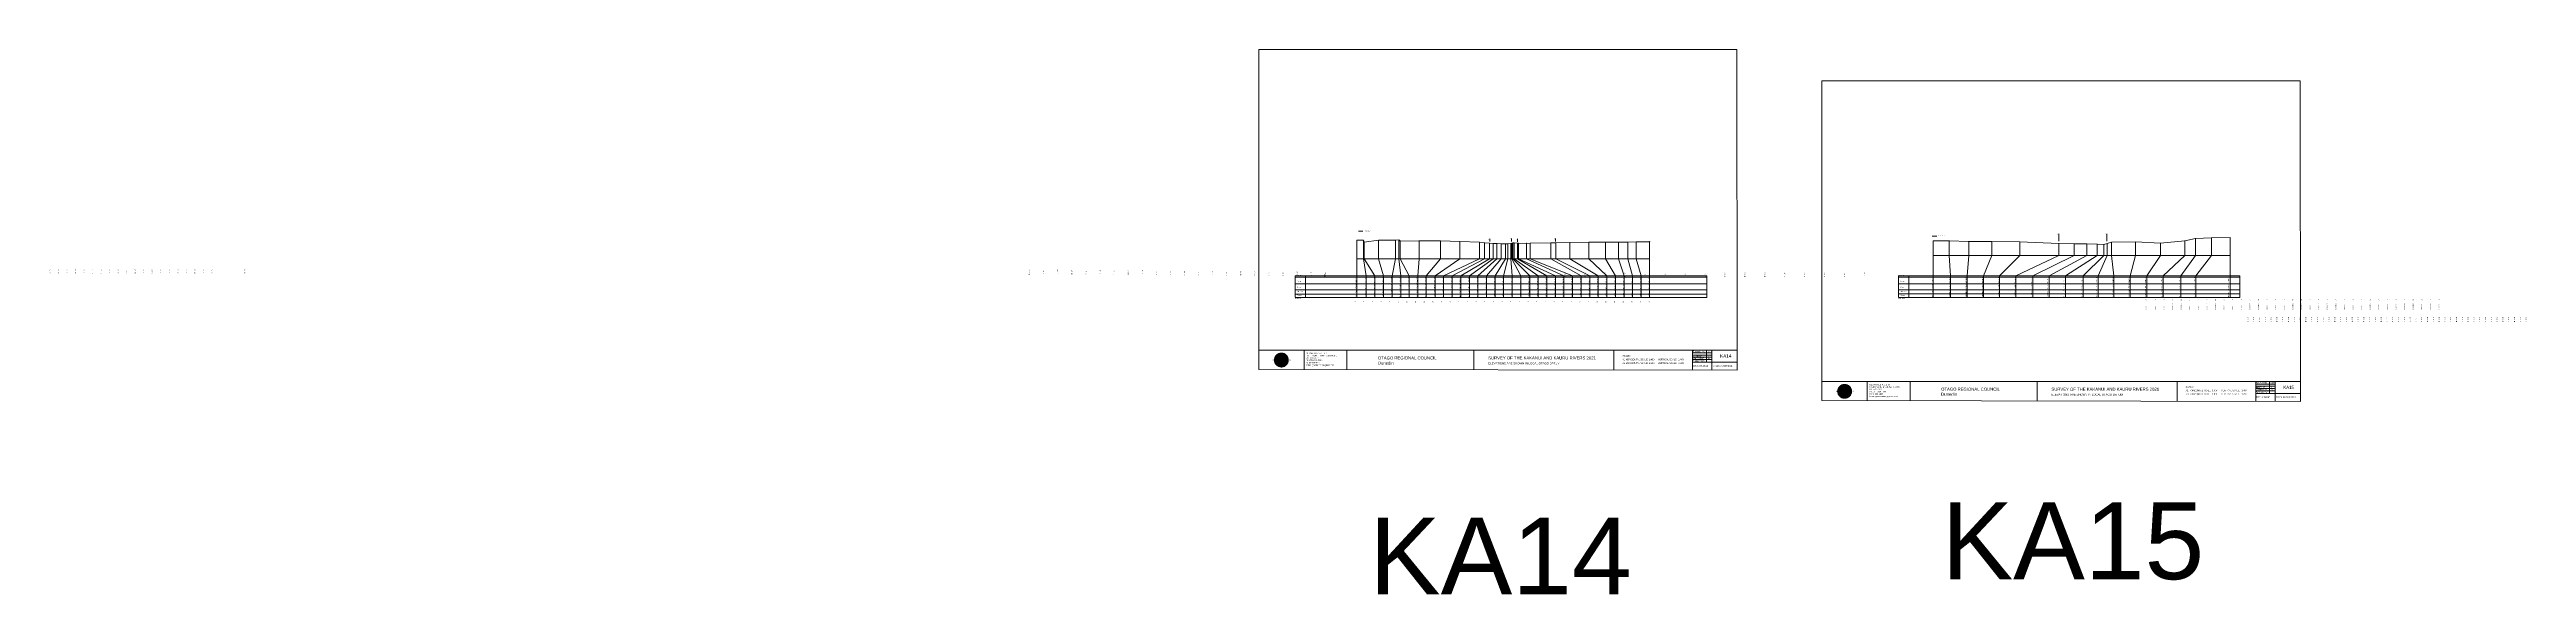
# Model space of a CAD drawing. Header units: millimetres. Extents: x -9371299 to 1075569, y -13754315 to 1425285150.
# Drawn here: x -2991665 to -1400188, y -74504 to 275345 of the extents above; entities that cross this region are included whole.
import ezdxf

# ---------------------------------------------------------------- set-up
doc = ezdxf.new("R2010")
doc.units = ezdxf.units.MM
doc.header["$PDMODE"] = 35
doc.header["$PDSIZE"] = 20
doc.layers.get('0').update_dxf_attribs({"lineweight": 0})
doc.layers.add('CODE', color=7, linetype='Continuous', lineweight=0)
doc.layers.add('geo', color=7, linetype='Continuous', lineweight=0)
doc.styles.get("Standard").update_dxf_attribs({"font": 'arial.ttf'})

# ---------------------------------------------------------------- blocks, each defined once
blk = doc.blocks.new('Geomatics_Circle_SPT')
at = {"layer": 'geo', "color": 2, "linetype": 'Continuous', "lineweight": 0}
for p, q in [((0, 25.2), (-25.2, 0)), ((-24.7, 4.9), (-4.9, 24.7)), ((-24.7, -4.9), (4.9, 24.7)), ((4.9, -24.7), (-24.7, 4.9)), ((-24.7, 0), (0, -24.7)), ((-9.7, 23.3), (-23.3, 9.6)), ((9.7, 23.3), (-23.3, -9.7)), ((-23.3, 9.7), (9.7, -23.3)), ((-21, 14), (-14, 21)), ((-21, -14), (14, 21)), ((14, -21), (-21, 14)), ((0, 0), (-17.8, 17.8)), ((0, 0), (-17.8, -17.8)), ((-14, 21), (21, -14)), ((21, 14), (-14, -21)), ((23.3, -9.7), (-9.7, 23.3)), ((-9.7, -23.3), (23.3, 9.7)), ((-4.9, 24.7), (24.7, -4.9)), ((24.7, 4.9), (-4.9, -24.7)), ((25.2, 0), (0, 25.2)), ((0, 0), (17.8, 17.8)), ((0, 0), (17.8, -17.8)), ((0, -24.8), (25.2, 0)), ((4.9, 24.7), (24.7, 4.9)), ((23.3, 9.7), (9.7, 23.3)), ((14, 21), (21, 14)), ((17.8, 18.1), (17.8, 18.1)), ((-4.9, -24.7), (-24.7, -4.9)), ((-23.3, -9.7), (-9.7, -23.3)), ((-14, -21), (-21, -14)), ((-17.8, -17.8), (-17.8, -17.8)), ((24.7, -4.9), (4.9, -24.7)), ((4.9, -24.7), (4.9, -24.7)), ((9.7, -23.3), (23.3, -9.7)), ((21, -14), (14, -21)), ((18.1, -17.8), (18.1, -17.8))]:
    blk.add_line(p, q, dxfattribs=at)
at = {"layer": 'geo', "color": 1, "linetype": 'Continuous', "lineweight": 0}
for p, q in [((-25.2, 0), (9.7, 23.3)), ((-25.2, 0), (-9.6, 23.3)), ((-25.2, 0), (23.3, 9.7)), ((-25.2, 0), (-23.3, 9.7)), ((-23.3, -9.7), (-25.2, 0)), ((-9.6, -23.3), (-25.2, 0)), ((9.7, -23.3), (-25.2, 0)), ((-4.9, 24.8), (-24.7, -4.9)), ((4.9, 24.7), (-24.7, 4.9)), ((14, 21), (-24.7, -4.9)), ((-14, 21), (-24.7, 4.9)), ((21, 14), (-24.7, 4.9)), ((-21, 14), (-24.7, -4.9)), ((0, 0), (-24.7, 4.9)), ((-24.7, 4.9), (-21, -14)), ((-24.7, 4.9), (-4.9, -24.7)), ((-24.7, 4.9), (14, -21)), ((-24.7, 4.9), (-24.7, 4.9)), ((0, 0), (-24.7, -4.9)), ((-23.3, 9.7), (0, 25.2)), ((-23.3, -9.6), (0, 25.2)), ((-23.3, -9.6), (17.8, 17.8)), ((-23.3, 9.7), (-17.8, 17.9)), ((-23.3, -9.6), (-17.8, 17.9)), ((-23.3, 9.7), (17.8, 17.8)), ((-17.8, -17.8), (-23.3, 9.7)), ((0, -25.2), (-23.3, 9.7)), ((-23.3, 9.7), (17.8, -17.8)), ((-23.3, 9.7), (25.2, 0)), ((-23.3, 9.4), (-23.3, 9.4)), ((-23.3, -9.7), (25.2, 0)), ((4.9, 24.8), (-21, -14)), ((-4.9, 24.7), (-21, 14)), ((14, 21), (-21, 14)), ((-14, 21), (-21, -14)), ((0, 0), (-21, 14)), ((-21, 14), (-14, -21)), ((-21, 14), (4.9, -24.7)), ((-21, 14), (-21, 14)), ((24.7, 4.9), (-21, 14)), ((0, 0), (-21, -14)), ((-17.9, 17.6), (-17.9, 17.6)), ((-17.8, 17.8), (9.7, 23.3)), ((-17.8, 17.8), (-9.6, 23.3)), ((-17.8, -17.8), (9.7, 23.3)), ((-17.8, -17.8), (-9.7, 23.3)), ((-9.7, -23.3), (-17.8, 17.8)), ((-17.8, 17.8), (9.7, -23.3)), ((-17.8, 17.8), (23.3, -9.6)), ((-17.8, 17.8), (23.3, 9.7)), ((-17.8, -17.8), (23.3, 9.7)), ((4.9, 24.7), (-14, 21)), ((-4.9, 24.7), (-14, -20.9)), ((0, 0), (-14, 21)), ((-14, 21), (-4.9, -24.7)), ((-14, 21), (-14, 21)), ((24.7, -4.9), (-14, 21)), ((21, 14), (-14, 21)), ((-14, -21), (24.7, 4.9)), ((0, 0), (-14, -21)), ((-9.8, 23.1), (-9.8, 23.1)), ((-9.7, 23.3), (0, 25.2)), ((-9.7, 23.3), (0, -25.2)), ((-9.7, -23.3), (0, 25.2)), ((-9.6, 23.3), (17.8, -17.8)), ((-9.6, 23.3), (25.2, 0)), ((-9.6, 23.3), (17.8, 17.8)), ((-9.6, -23.3), (17.8, 17.9)), ((25.2, 0), (-9.6, -23.3)), ((0, 0), (-4.9, 24.7)), ((-4.9, 24.7), (-4.9, 24.7)), ((21, -14), (-4.9, 24.7)), ((24.8, 4.9), (-4.9, 24.7)), ((14, 21), (-4.9, 24.7)), ((-4.9, -24.7), (21, 14)), ((0, 0), (-4.9, -24.7)), ((-0.2, 25.1), (-0.2, 25.1)), ((0, 25.2), (9.7, -23.3)), ((0, 25.2), (23.3, -9.7)), ((0, 25.2), (23.3, 9.7)), ((0, 25.2), (9.7, 23.3)), ((0, 0), (4.9, 24.7)), ((0, -25.2), (9.7, 23.3)), ((0, 0), (14, 21)), ((0, 0), (21, 14)), ((23.3, 9.7), (0, -25.2)), ((0, 0), (24.8, 4.9)), ((0, 0), (4.9, -24.7)), ((0, 0), (14, -21)), ((0, 0), (21, -14)), ((0, 0), (24.8, -4.9)), ((21, 14), (4.9, 24.8)), ((14, -21), (4.9, 24.7)), ((24.7, -4.9), (4.9, 24.7)), ((4.9, 24.7), (4.9, 24.7)), ((4.9, -24.7), (14, 21)), ((4.9, -24.7), (24.7, 4.9)), ((9.4, 23.3), (9.4, 23.3)), ((9.7, 23.3), (17.8, -17.8)), ((9.7, 23.3), (25.2, 0)), ((9.7, 23.3), (17.8, 17.9)), ((17.8, 17.8), (9.7, -23.3)), ((25.2, 0), (9.7, -23.3)), ((21, -14), (14, 21)), ((24.7, 4.9), (14, 21)), ((14, 21), (14, 21)), ((14, -21), (21, 14)), ((17.6, 17.9), (17.6, 17.9)), ((17.8, 17.8), (23.3, -9.7)), ((17.8, 17.8), (23.3, 9.7)), ((23.3, 9.7), (17.8, -17.8)), ((24.7, -4.9), (21, 14)), ((21, 14), (21, 14)), ((21, -14), (24.7, 4.9)), ((23.1, 9.8), (23.1, 9.8)), ((23.3, 9.7), (25.2, 0)), ((25.2, 0), (23.3, -9.6)), ((24.7, 4.9), (24.7, 4.9)), ((25.1, 0.2), (25.1, 0.2)), ((-25.2, 0), (23.3, -9.7)), ((-25.1, -0.2), (-25.1, -0.2)), ((-24.7, -4.9), (-24.7, -4.9)), ((-24.7, -4.9), (-14, -21)), ((-24.7, -4.9), (4.9, -24.7)), ((-24.7, -4.9), (21, -14)), ((-17.8, -17.8), (-23.3, -9.7)), ((0, -25.2), (-23.3, -9.6)), ((17.8, -17.8), (-23.3, -9.6)), ((-23.1, -9.8), (-23.1, -9.8)), ((-21, -14), (24.7, -4.9)), ((-21, -14), (-21, -14)), ((-21, -14), (-4.9, -24.7)), ((-21, -14), (14, -21)), ((23.3, -9.7), (-17.8, -17.8)), ((-9.6, -23.3), (-17.8, -17.8)), ((9.7, -23.3), (-17.8, -17.8)), ((-17.6, -17.9), (-17.6, -17.9)), ((-14, -21), (21, -14)), ((-14, -21), (-14, -21)), ((-14, -21), (4.9, -24.7)), ((17.8, -17.8), (-9.7, -23.3)), ((0, -25.2), (-9.7, -23.3)), ((-9.4, -23.3), (-9.4, -23.3)), ((-4.9, -24.7), (24.7, -4.9)), ((-4.9, -24.7), (14, -21)), ((-4.9, -24.7), (-4.9, -24.7)), ((23.3, -9.6), (0, -25.2)), ((9.7, -23.3), (0, -25.2)), ((0.2, -25.1), (0.2, -25.1)), ((4.9, -24.7), (21, -14)), ((4.9, -24.7), (4.9, -24.7)), ((17.8, -17.8), (9.7, -23.3)), ((9.8, -23.1), (9.8, -23.1)), ((14, -21), (24.7, -4.9)), ((14, -21), (14, -21)), ((23.3, -9.6), (17.8, -17.8)), ((17.9, -17.6), (17.9, -17.6)), ((21, -14), (21, -14)), ((23.3, -9.4), (23.3, -9.4)), ((24.7, -4.9), (24.7, -4.9))]:
    blk.add_line(p, q, dxfattribs=at)
at = {"layer": 'geo', "color": 114, "linetype": 'Continuous', "lineweight": 0}
for p, q in [((17.9, 17.8), (-25.2, 0)), ((-24.7, 4.9), (14, 21)), ((-24.7, -4.9), (21, 14)), ((-14, -21), (-24.7, 4.9)), ((9.7, 23.3), (-23.3, 9.7)), ((0, 0), (-23.3, 9.7)), ((-23.3, 9.7), (-9.7, -23.3)), ((0, 0), (-23.3, -9.7)), ((-4.9, -24.7), (-21, 14)), ((-20.9, 14), (4.9, 24.7)), ((24.8, 4.9), (-20.9, -14)), ((0, 25.2), (-17.8, 17.8)), ((-17.8, 17.8), (0, -25.2)), ((-14, 21), (-4.9, 24.7)), ((4.9, -24.7), (-14, 21)), ((0, 0), (-9.7, 23.3)), ((0, 0), (-9.7, -23.3)), ((-4.9, 24.7), (14, -21)), ((17.8, -17.8), (0, 25.2)), ((0, 0), (9.7, 23.3)), ((0, 0), (23.3, 9.7)), ((0, 0), (9.7, -23.3)), ((0, 0), (23.3, -9.7)), ((4.9, 24.7), (21, -14)), ((23.3, -9.7), (9.7, 23.3)), ((14, 21), (24.7, -4.9)), ((25.2, 0), (17.8, 17.8)), ((21, 14), (24.7, 4.9)), ((-25.2, 0), (-17.8, -17.8)), ((-21, -14), (-24.7, -4.9)), ((-17.8, -17.8), (25.2, 0)), ((24.8, -4.9), (-14, -21)), ((-9.6, -23.3), (23.3, -9.7)), ((21, -14), (-4.9, -24.8)), ((0, -25.2), (17.9, -17.8)), ((14, -21), (4.9, -24.8))]:
    blk.add_line(p, q, dxfattribs=at)
at = {"layer": 'geo', "color": 250, "linetype": 'Continuous', "lineweight": 0}
for p, q in [((0, 0), (-25.2, 0)), ((24.7, 4.9), (-24.7, 4.9)), ((-24.7, 4.9), (-24.7, -4.9)), ((-23.3, 9.7), (23.3, 9.7)), ((-23.3, 9.7), (-23.3, 9.7)), ((-23.3, -9.7), (-23.3, 9.7)), ((21, 14), (-21, 14)), ((-21, 14), (-21, -14)), ((-17.8, 17.8), (17.8, 17.8)), ((-17.8, -17.8), (-17.8, 17.8)), ((-14, 21), (-14, 21)), ((14, 21), (-14, 21)), ((-14, 20.9), (-14, -21)), ((-9.7, 23.3), (9.7, 23.3)), ((-9.7, -23.3), (-9.7, 23.3)), ((-4.9, 24.7), (4.9, 24.7)), ((-4.9, 24.7), (-4.9, -24.7)), ((0, 0), (0, 25.2)), ((0, 0), (0, -25.2)), ((0, 0), (25.2, 0)), ((4.9, 24.7), (4.9, -24.7)), ((9.7, -23.3), (9.7, 23.3)), ((14, 21), (14, -21)), ((17.8, -17.8), (17.8, 17.8)), ((21, 14), (21, 14)), ((21, -14), (21, 14)), ((23.3, 9.7), (23.3, -9.7)), ((24.7, 4.9), (24.7, 4.9)), ((24.7, -4.9), (24.7, 4.9)), ((-24.7, -4.9), (24.7, -4.9)), ((23.3, -9.7), (-23.3, -9.7)), ((-21, -14), (21, -14)), ((17.8, -17.8), (-17.8, -17.8)), ((-14, -21), (14, -21)), ((9.7, -23.3), (-9.7, -23.3)), ((-4.9, -24.7), (4.9, -24.7))]:
    blk.add_line(p, q, dxfattribs=at)
blk = doc.blocks.new('GeomaticsNZ TITLE BLOCK')
at = {"color": 7, "linetype": 'Continuous', "lineweight": 0}
for p, q in [((0, 95), (0, 1579)), ((0, 1579), (2363, 1579)), ((2363, 1579), (2364, 95)), ((2364, 95), (0, 95)), ((0, 95), (0, 0)), ((0, 0), (2364, -4)), ((16, 95), (2364, 95)), ((224, 95), (224, 0)), ((2364, 95), (383, 95)), ((436, 95), (436, -1)), ((1063, 95), (1063, -2)), ((1755, 95), (1755, -3)), ((2144, 95), (2144, -3)), ((2144, 82), (2239, 82)), ((2144, 71), (2239, 71)), ((2144, 60), (2239, 60)), ((2144, 49), (2239, 49)), ((2144, 35), (2364, 35)), ((2212, 95), (2212, 36)), ((2239, 95), (2239, -3)), ((2364, -4), (2364, 95))]:
    blk.add_line(p, q, dxfattribs=at)
at = {"color": 7, "linetype": 'Continuous', "lineweight": 0, "xscale": 1.36, "yscale": 1.36, "zscale": 1.36}
blk.add_blockref('Geomatics_Circle_SPT', (112, 46), dxfattribs=at)
at = {"color": 7, "linetype": 'Continuous', "lineweight": 0}
for s, p in [('PK&RR', (2213, 85)), ('ST', (2220, 64)), ('PK', (2220, 51))]:
    blk.add_text(s, height=5, dxfattribs=at).set_placement(p)
at = {"color": 7, "linetype": 'Continuous', "lineweight": 0, "attachment_point": 1}
for s, width, heights, insert, char_height in [('{\\C256;Geomatics N.Z. LTD                   }', 125.08, [15.8], (69, 50), 7), ('{\\C256;GEOMATICS N.Z. LTD                   \\PTELEPHONE:  M 021 023 6 00 55;\\PPO BOX 2177\\PSOUTH DUNEDIN\\PDUNEDIN 9044\\PEmail: geomaticsnz@gmail.com}', 3535.73, [94.7], (234, 83), 7), ('{\\C256;OTAGO REGIONAL COUNCIL\\PDunedin}', 3535.73, [0], (589, 64), 15), ('{\\C256;SURVEY OF THE KAKANUI AND KAURU RIVERS 2021}', 3535.73, [0], (1134, 64), 15), ('{\\C256;ELEVATIONS ARE SHOWN IN LOCAL OTAGO DATUM}', 3535.73, [0], (1134, 35), 10), ('{\\C256;Surveyed by:}', 3535.73, [0], (2145, 92), 7), ('{\\C256;Checked by:}', 3535.73, [0], (2145, 59), 7), ('{\\C256;Approved by:}', 3535.73, [0], (2145, 46), 7), ('{\\C256;JOB No 0032021}', 3535.73, [0], (2145, 21), 7), ('{\\C256;Drawn by:}', 3535.73, [0], (2146, 70), 7), ('{\\C256;Drawn:16-JUNE-2021}', 3535.73, [0], (2245, 21), 7)]:
    blk.add_mtext_dynamic_manual_height_columns(s, width=width, gutter_width=159, heights=heights, dxfattribs=dict(at, insert=insert, char_height=char_height))

msp = doc.modelspace()

# ---------------------------------------------------------------- linework, layer by layer
at = {"color": 7, "lineweight": 0}
for p, q in [((-2151773, 152895), (-2151773, 140926)), ((-2147396, 152925), (-2147396, 140926)), ((-2146976, 151705), (-2146976, 140926)), ((-2137789, 153015), (-2137789, 140926)), ((-2126894, 153034), (-2126894, 140926)), ((-2124692, 153074), (-2124692, 140926)), ((-2123758, 152414), (-2123758, 140926)), ((-2111752, 152544), (-2111752, 140926)), ((-2097967, 152444), (-2097967, 140926)), ((-2085593, 152054), (-2085593, 140926)), ((-2072880, 151584), (-2072880, 140926)), ((-2069723, 151344), (-2069723, 140926)), ((-2066409, 150974), (-2066409, 140926)), ((-2066322, 152013), (-2066322, 153861)), ((-2064076, 150874), (-2064076, 140926)), ((-2061647, 150783), (-2061647, 140926)), ((-2058879, 150713), (-2058879, 140926)), ((-2056131, 150653), (-2056131, 140926)), ((-2054757, 150543), (-2054757, 140926)), ((-2052786, 150783), (-2052786, 140926)), ((-2052303, 152128), (-2052303, 153976)), ((-2052116, 150963), (-2052116, 140926)), ((-2051533, 151173), (-2051533, 140926)), ((-2050560, 151253), (-2050560, 140926)), ((-2048498, 151899), (-2048498, 153747)), ((-2048426, 151023), (-2048426, 140926)), ((-2047844, 150943), (-2047844, 140926)), ((-2042782, 150923), (-2042782, 140926)), ((-2040381, 151033), (-2040381, 140926)), ((-2027124, 151223), (-2027124, 140926)), ((-2024076, 152153), (-2024076, 154000)), ((-2023918, 151313), (-2023918, 140926)), ((-2014822, 151503), (-2014822, 140926)), ((-2002596, 151623), (-2002596, 140926)), ((-1991968, 151622), (-1991968, 140926)), ((-1983636, 151692), (-1983636, 140926)), ((-1977614, 151722), (-1977614, 140926)), ((-1972128, 151822), (-1972128, 140926)), ((-1963564, 151982), (-1963564, 116176)), ((-1700646, 152326), (-1700646, 157058)), ((-1669850, 152273), (-1669850, 157005)), ((-2191376, 130000), (-2191376, 129453)), ((-1963564, 140926), (-2151773, 140926)), ((-2151773, 140926), (-2151773, 130000)), ((-2151773, 130000), (-2151773, 116176)), ((-2147396, 140926), (-2145623, 130000)), ((-2146976, 140926), (-2140130, 130000)), ((-2145623, 130000), (-2145623, 116176)), ((-2140130, 130000), (-2140130, 116176)), ((-2137789, 140926), (-2134537, 130000)), ((-2134537, 130000), (-2134537, 116176)), ((-2126894, 140926), (-2129010, 130000)), ((-2129010, 130000), (-2129010, 116176)), ((-2124692, 140926), (-2123475, 130000)), ((-2123758, 140926), (-2118064, 130000)), ((-2123475, 130000), (-2123475, 116176)), ((-2118064, 130000), (-2118064, 116176)), ((-2111752, 140926), (-2112596, 130000)), ((-2112596, 130000), (-2112596, 116176)), ((-2097967, 140926), (-2107067, 130000)), ((-2107067, 130000), (-2107067, 116176)), ((-2085593, 140926), (-2101466, 130000)), ((-2101466, 130000), (-2101466, 116176)), ((-2072880, 140926), (-2095963, 130000)), ((-2095963, 130000), (-2095963, 116176)), ((-2069723, 140926), (-2090398, 130000)), ((-2090398, 130000), (-2090398, 116176)), ((-2066409, 140926), (-2084934, 130000)), ((-2084934, 130000), (-2084934, 116176)), ((-2064076, 140926), (-2079353, 130000)), ((-2079353, 130000), (-2079353, 116176)), ((-2061647, 140926), (-2073848, 130000)), ((-2073848, 130000), (-2073848, 116176)), ((-2058879, 140926), (-2068280, 130000)), ((-2068280, 130000), (-2068280, 116176)), ((-2056131, 140926), (-2062802, 130000)), ((-2062802, 130000), (-2062802, 116176)), ((-2054757, 140926), (-2057377, 130000)), ((-2057377, 130000), (-2057377, 116176)), ((-2052786, 140926), (-2051860, 130000)), ((-2052116, 140926), (-2046249, 130000)), ((-2051860, 130000), (-2051860, 116176)), ((-2051533, 140926), (-2040622, 130000)), ((-2050560, 140926), (-2035288, 130000)), ((-2048426, 140926), (-2029592, 130000)), ((-2047844, 140926), (-2024077, 130000)), ((-2046249, 130000), (-2046249, 116176)), ((-2042782, 140926), (-2018612, 130000)), ((-2040622, 130000), (-2040622, 116176)), ((-2040381, 140926), (-2013064, 130000)), ((-2035288, 130000), (-2035288, 116176)), ((-2029592, 130000), (-2029592, 116176)), ((-2027124, 140926), (-2007538, 130000)), ((-2024077, 130000), (-2024077, 116176)), ((-2023918, 140926), (-2001911, 130000)), ((-2018612, 130000), (-2018612, 116176)), ((-2014822, 140926), (-1996592, 130000)), ((-2013064, 130000), (-2013064, 116176)), ((-2007538, 130000), (-2007538, 116176)), ((-2002596, 140926), (-1991078, 130000)), ((-2001911, 130000), (-2001911, 116176)), ((-1996592, 130000), (-1996592, 116176)), ((-1991968, 140926), (-1985435, 130000)), ((-1991078, 130000), (-1991078, 116176)), ((-1985435, 130000), (-1985435, 116176)), ((-1983636, 140926), (-1979943, 130000)), ((-1979943, 130000), (-1979943, 116176)), ((-1977614, 140926), (-1974516, 130000)), ((-1974516, 130000), (-1974516, 116176)), ((-1972128, 140926), (-1969090, 130000)), ((-1969090, 130000), (-1969090, 116176))]:
    msp.add_line(p, q, dxfattribs=at)
at = {"color": 1, "lineweight": 0}
for p, q in [((-2150667, 158730), (-2147760, 158730)), ((-1782048, 155592), (-1779141, 155592))]:
    msp.add_line(p, q, dxfattribs=at)
at = {"lineweight": 0}
for p, q in [((-1781400, 152467), (-1781400, 116176)), ((-1771019, 152457), (-1771019, 143160)), ((-1758564, 152007), (-1758564, 143160)), ((-1743655, 152078), (-1743655, 143160)), ((-1725626, 151958), (-1725626, 143160)), ((-1700543, 150808), (-1700543, 143160)), ((-1690691, 150538), (-1690691, 143160)), ((-1682707, 150548), (-1682707, 143160)), ((-1675984, 150488), (-1675984, 143160)), ((-1671790, 150228), (-1671790, 143160)), ((-1669681, 150758), (-1669681, 143160)), ((-1666802, 151618), (-1666802, 143160)), ((-1651367, 151878), (-1651367, 143160)), ((-1635298, 151118), (-1635298, 143160)), ((-1619719, 152639), (-1619719, 143160)), ((-1612918, 154139), (-1612918, 143160)), ((-1602564, 154569), (-1602564, 143160)), ((-1590628, 154579), (-1590628, 116176)), ((-1781400, 143160), (-1590628, 143160)), ((-1771019, 143160), (-1770157, 130000)), ((-1770157, 116176), (-1770157, 130000)), ((-1758564, 143160), (-1759509, 130000)), ((-1759509, 116176), (-1759509, 130000)), ((-1743655, 143160), (-1749118, 130000)), ((-1749118, 116176), (-1749118, 130000)), ((-1725626, 143160), (-1738761, 130000)), ((-1738761, 116176), (-1738761, 130000)), ((-1700543, 143160), (-1728277, 130000)), ((-1728277, 116176), (-1728277, 130000)), ((-1690691, 143160), (-1717440, 130000)), ((-1717440, 116176), (-1717440, 130000)), ((-1682707, 143160), (-1706942, 130000)), ((-1706942, 116176), (-1706942, 130000)), ((-1675984, 143160), (-1696318, 130000)), ((-1696318, 116176), (-1696318, 130000)), ((-1671790, 143160), (-1684940, 130000)), ((-1684940, 116176), (-1684940, 130000)), ((-1669681, 143160), (-1675361, 130000)), ((-1675361, 116176), (-1675361, 130000)), ((-1666802, 143160), (-1665383, 130000)), ((-1665383, 116176), (-1665383, 130000)), ((-1651367, 143160), (-1654760, 130000)), ((-1654760, 116176), (-1654760, 130000)), ((-1635298, 143160), (-1644105, 130000)), ((-1644105, 116176), (-1644105, 130000)), ((-1619719, 143160), (-1633646, 130000)), ((-1633646, 116176), (-1633646, 130000)), ((-1612918, 143160), (-1622277, 130000)), ((-1622277, 116176), (-1622277, 130000)), ((-1602564, 143160), (-1612700, 130000)), ((-1612700, 116176), (-1612700, 130000))]:
    msp.add_line(p, q, dxfattribs=at)
at = {"color": 7, "lineweight": 0, "transparency": 33554687}
for p, q in [((-2191376, 130000), (-1926795, 130000)), ((-2191376, 129453), (-2191376, 116303)), ((-2191376, 129154), (-1926795, 129154)), ((-2184740, 130000), (-2184740, 116176)), ((-1926795, 130000), (-1926795, 116176)), ((-1803715, 130000), (-1803715, 116303)), ((-1803715, 130000), (-1584358, 130000)), ((-1803715, 129154), (-1584358, 129154)), ((-1797080, 130000), (-1797080, 116176)), ((-1584358, 130000), (-1584358, 116176)), ((-2191376, 125031), (-1926795, 125031)), ((-2191376, 120970), (-1926795, 120970)), ((-2191376, 118366), (-1926795, 118366)), ((-2191376, 116176), (-1926795, 116176)), ((-1803715, 125031), (-1584358, 125031)), ((-1803715, 120970), (-1584358, 120970)), ((-1803715, 118514), (-1584358, 118514)), ((-1803715, 116176), (-1584358, 116176))]:
    msp.add_line(p, q, dxfattribs=at)
at = {"color": 1, "lineweight": 0}
for points in [[(-2151773, 152895), (-2147396, 152925), (-2146976, 151705), (-2137789, 153015), (-2126894, 153034), (-2124692, 153074), (-2123758, 152414), (-2111752, 152544), (-2097967, 152444), (-2085593, 152054), (-2072880, 151584), (-2069723, 151344), (-2066409, 150974), (-2064076, 150874), (-2061647, 150783), (-2058879, 150713), (-2056131, 150653), (-2054757, 150543), (-2052786, 150783), (-2052116, 150963), (-2051533, 151173), (-2050560, 151253), (-2048426, 151023), (-2047844, 150943), (-2042782, 150923), (-2040381, 151033), (-2027124, 151223), (-2023918, 151313), (-2014822, 151503), (-2002596, 151623), (-1991968, 151622), (-1983636, 151692), (-1977614, 151722), (-1972128, 151822), (-1963564, 151982)], [(-1781400, 152467), (-1771019, 152457), (-1758564, 152007), (-1743655, 152078), (-1725626, 151958), (-1700543, 150808), (-1690691, 150538), (-1682707, 150548), (-1675984, 150488), (-1671790, 150228), (-1669681, 150758), (-1666802, 151618), (-1651367, 151878), (-1635298, 151118), (-1619719, 152639), (-1612918, 154139), (-1602564, 154569), (-1590628, 154579)]]:
    msp.add_lwpolyline(points, dxfattribs=at)
at = {"color": 7, "lineweight": 0}
for p in [(-2151773, 152895), (-2147396, 152925), (-2146976, 151705), (-2137789, 153015), (-2126894, 153034), (-2124692, 153074), (-2123758, 152414), (-2111752, 152544), (-2097967, 152444), (-2085593, 152054), (-2072880, 151584), (-2069723, 151344), (-2066409, 150974), (-2064076, 150874), (-2061647, 150783), (-2058879, 150713), (-2056131, 150653), (-2054757, 150543), (-2052786, 150783), (-2052116, 150963), (-2051533, 151173), (-2050560, 151253), (-2048426, 151023), (-2047844, 150943), (-2042782, 150923), (-2040381, 151033), (-2027124, 151223), (-2023918, 151313), (-2014822, 151503), (-2002596, 151623), (-1991968, 151622), (-1983636, 151692), (-1977614, 151722), (-1972128, 151822), (-1963564, 151982), (-1781400, 152467), (-1771019, 152457), (-1758564, 152007), (-1743655, 152078), (-1725626, 151958), (-1700543, 150808), (-1690691, 150538), (-1682707, 150548), (-1675984, 150488), (-1671790, 150228), (-1669681, 150758), (-1666802, 151618), (-1651367, 151878), (-1635298, 151118), (-1619719, 152639), (-1612918, 154139), (-1602564, 154569), (-1590628, 154579)]:
    msp.add_point(p, dxfattribs=at)
at = {"layer": 'CODE', "lineweight": 0}
for p, q in [((-2362195, 131203), (-2362195, 130838)), ((-2172225, 130838), (-2172225, 129582))]:
    msp.add_line(p, q, dxfattribs=at)

# ---------------------------------------------------------------- block references
at = {"color": 7, "lineweight": 0, "xscale": 130.037656131007, "yscale": 130.037656131007, "zscale": 130.037656131007}
for p in [(-2214744, 69985), (-1852874, 49910)]:
    msp.add_blockref('GeomaticsNZ TITLE BLOCK', p, dxfattribs=at)

# ---------------------------------------------------------------- texts
at = {"color": 7, "lineweight": 0, "transparency": 33554687}
for s, height, p in [('Ground Level', 473.07, (-2146474, 158730)), ('Ground Level', 473.07, (-1777855, 155592)), ('DATUM 130.00', 473.07, (-2191443, 130136)), ('DATUM 130.00', 473.07, (-1803782, 130136)), ('Section KA14', 473.07, (-2191443, 115258)), ('Ground Level', 473.07, (-2189984, 119739)), ('Chainage', 473.1, (-2189981, 117414)), ('Easting', 473.1, (-2190001, 122528)), ('Northing', 473.1, (-2189932, 126387)), ('Section KA15', 473.07, (-1803782, 115258)), ('Ground Level', 473.07, (-1802323, 119739)), ('Chainage', 473.1, (-1802321, 117414)), ('Easting', 473.1, (-1802340, 122528)), ('Northing', 473.1, (-1802271, 126387))]:
    msp.add_text(s, height=height, dxfattribs=at).set_placement(p)
at = {"color": 7, "lineweight": 0}
for s, p in [('    7.81  152.90  1427033.34  5006086.71', (-2151863, 116060)), ('  12.19  152.93  1427030.63  5006083.26', (-2145753, 116017)), ('  12.61  151.71  1427027.89  5006085.23', (-2140236, 116017)), ('  21.80  153.02  1427021.11  5006079.02', (-2134718, 116073)), ('  32.69  153.03  1427013.25  5006071.46', (-2129201, 116064)), ('  34.89  153.07  1427011.89  5006069.68', (-2123683, 116064)), ('  35.83  152.41  1427011.32  5006068.92', (-2118166, 116064)), ('  47.83  152.54  1427002.32  5006060.97', (-2112649, 116085)), ('  61.62  152.44  1426992.09  5006051.73', (-2107131, 116067)), ('  73.99  152.05  1426982.85  5006043.50', (-2101614, 116060)), ('  86.71  151.58  1426973.35  5006035.05', (-2096096, 116065)), ('  89.86  151.34  1426970.93  5006033.02', (-2090579, 116065)), ('  93.18  150.97  1426968.28  5006031.01', (-2085061, 116064)), ('  95.51  150.87  1426966.59  5006029.40', (-2079544, 116064)), ('  97.94  150.78  1426964.87  5006027.68', (-2074026, 116064)), (' 100.71  150.71  1426962.73  5006025.92', (-2068509, 116017)), (' 103.46  150.65  1426960.77  5006023.99', (-2062992, 116017)), (' 104.83  150.54  1426959.84  5006022.97', (-2057474, 116017)), (' 106.80  150.78  1426958.07  5006021.99', (-2051957, 116017)), (' 107.47  150.96  1426957.52  5006021.60', (-2046440, 116017)), (' 108.05  151.17  1426957.23  5006021.05', (-2040922, 116017)), (' 109.03  151.25  1426956.65  5006020.24', (-2035405, 116017)), (' 111.16  151.02  1426955.04  5006018.84', (-2029887, 116017)), (' 111.74  150.94  1426954.87  5006018.16', (-2024370, 116017)), (' 116.80  150.92  1426951.01  5006014.88', (-2018853, 116017)), (' 119.21  151.03  1426948.95  5006013.58', (-2013336, 116017)), (' 132.46  151.22  1426939.17  5006004.63', (-2007818, 116017)), (' 135.67  151.31  1426937.08  5006002.16', (-2002301, 116017)), (' 144.76  151.50  1426930.27  5005996.13', (-1996784, 116017)), (' 156.99  151.62  1426921.02  5005988.13', (-1991266, 116017)), (' 167.62  151.62  1426913.13  5005981.01', (-1985749, 116017)), (' 175.95  151.69  1426906.96  5005975.41', (-1980231, 116017)), (' 181.97  151.72  1426902.26  5005971.63', (-1974714, 116017)), (' 187.46  151.82  1426898.21  5005967.93', (-1969196, 116017)), (' 196.02  151.98  1426892.16  5005961.85', (-1963679, 116017))]:
    msp.add_text(s, height=500, rotation=90, dxfattribs=at).set_placement(p)
at = {"lineweight": 0}
for s, p in [('  96.17  152.47  1427072.42  5006058.75', (-1781635, 116075)), (' 106.55  152.46  1427068.67  5006049.07', (-1770402, 115980)), (' 119.00  152.01  1427062.33  5006038.20', (-1759929, 115980)), (' 133.91  152.08  1427056.64  5006024.42', (-1749455, 115980)), (' 151.94  151.96  1427049.87  5006007.71', (-1738981, 115980)), (' 177.02  150.81  1427040.43  5005984.47', (-1728507, 115980)), (' 186.87  150.54  1427036.27  5005975.53', (-1718033, 115980)), (' 194.86  150.55  1427033.15  5005968.18', (-1707559, 115980)), (' 201.58  150.49  1427030.48  5005962.01', (-1697085, 116092)), (' 205.78  150.23  1427029.03  5005958.07', (-1685452, 116092)), (' 207.88  150.76  1427028.06  5005956.19', (-1676137, 116092)), (' 210.76  151.62  1427026.91  5005953.55', (-1665663, 116092)), (' 226.20  151.88  1427020.69  5005939.42', (-1655189, 116092)), (' 242.27  151.12  1427014.79  5005924.47', (-1644715, 116092)), (' 257.85  152.64  1427008.87  5005910.06', (-1634242, 116092)), (' 264.65  154.14  1427006.09  5005903.85', (-1622940, 116092)), (' 275.00  154.57  1427002.09  5005894.30', (-1613294, 116092)), (' 286.94  154.58  1426997.36  5005883.34', (-1591420, 116133))]:
    msp.add_text(s, height=500, rotation=90, dxfattribs=at).set_placement(p)
at = {"color": 7, "lineweight": 0}
for s, height, p in [('KA14', 2154.7, (-1918312, 77564)), ('A1 HORIZONTAL SCALE  1:400      VERTICAL SCALE   1:400 ', 1005.54, (-1980981, 75842)), ('A3 HORIZONTAL SCALE  1:800      VERTICAL SCALE   1:800', 1005.54, (-1980981, 73518)), ('SCALE :  ', 1005.5, (-1981028, 78166)), ('A1 HORIZONTAL SCALE  1:400      VERTICAL SCALE   1:400 ', 1005.54, (-1619111, 56003)), ('A3 HORIZONTAL SCALE  1:800      VERTICAL SCALE   1:800', 1005.54, (-1619111, 53679)), ('SCALE :  ', 1005.5, (-1619158, 58327)), ('KA15', 2000, (-1556442, 57489)), ('KA15', 49394.5, (-1776019, -64718)), ('KA14', 49394.5, (-2143855, -74504))]:
    msp.add_text(s, height=height, dxfattribs=at).set_placement(p)
at = {"color": 7, "lineweight": 0, "char_height": 500, "attachment_point": 1, "rotation": 90}
for insert in [(-2067109, 153319), (-2053091, 153434), (-2049286, 153205), (-2024864, 153458), (-1701434, 156516), (-1670638, 156463)]:
    msp.add_mtext_dynamic_manual_height_columns('W', width=4277.93, gutter_width=12.5, heights=[0], dxfattribs=dict(at, insert=insert))
at = {"layer": 'CODE', "color": 7, "lineweight": 0}
for s, p in [('SH   KA7', (-2991157, 131518)), ('SH   KA7', (-2985677, 131518)), ('SH   KA7', (-2980197, 131518)), ('SH   KA7', (-2974716, 131518)), ('SH   KA7', (-2969236, 131518)), ('TB   KA7', (-2963764, 131533)), ('BB   KA7', (-2958300, 131498)), ('SH   KA7', (-2952828, 131518)), ('SH   KA7', (-2947348, 131518)), ('W    KA7', (-2941876, 131541)), ('SH   KA7', (-2936404, 131518)), ('SH   KA7', (-2930923, 131518)), ('W    KA7', (-2925451, 131541)), ('SH   KA7', (-2919979, 131518)), ('SH   KA7', (-2914499, 131518)), ('SH   KA7', (-2909018, 131518)), ('SH   KA7', (-2903538, 131518)), ('SH   KA7', (-2898058, 131518)), ('SH   KA7', (-2892577, 131518)), ('SH   KA7', (-2887097, 131518)), ('SH   KA7', (-2865915, 131518)), ('SH   KA9', (-2017625, 129280)), ('SH   KA9', (-2004791, 129280)), ('TB   KA9', (-1991964, 129295)), ('BB   KA9', (-1979136, 129260)), ('SH   KA9', (-1966302, 129280)), ('SH   KA9', (-1953468, 129280)), ('SH   KA9', (-1940634, 129280)), ('SH   KA9', (-1927800, 129280)), ('SH   KA9', (-1914966, 129280)), ('SH   KA9', (-1902132, 129280)), ('SH   KA9', (-1889298, 129280)), ('W    KA9', (-1876471, 129303)), ('SH   KA9', (-1863637, 129280)), ('SH   KA9', (-1850803, 129280)), ('SH   KA9', (-1837969, 129280)), ('TB   KA9', (-1825142, 129295)), (' SH', (-1644523, 114030)), ('KA14  1006', (-1644425, 108585)), ('KA14  1006', (-1638387, 108585)), (' SH', (-1638376, 114030)), ('KA14  1006', (-1632865, 108585)), (' SH', (-1632851, 114030)), ('KA14  1006', (-1627344, 108585)), (' SH', (-1627325, 114030)), ('KA14  1006', (-1621823, 108585)), (' SH', (-1621800, 114030)), ('KA14  1006', (-1616302, 108585)), (' TB', (-1616283, 114045)), ('KA14  1006', (-1610780, 108585)), (' BB', (-1610774, 114010)), ('KA14  1006', (-1605259, 108585)), (' SH', (-1605257, 114030)), ('KA14  1006', (-1599738, 108585)), (' SH', (-1599732, 114030)), ('KA14  1006', (-1594217, 108585)), (' SH', (-1594207, 114030)), ('KA14  1007', (-1588695, 108585)), (' SH', (-1588681, 114030)), ('KA14  9136', (-1583174, 108585)), (' SH', (-1583156, 114030)), ('KA14  9135', (-1577652, 108585)), (' W', (-1577639, 114053)), ('KA14  9134', (-1572131, 108585)), (' SH', (-1572122, 114030)), ('KA14  9133', (-1566609, 108585)), (' SH', (-1566596, 114030)), ('KA14  9132', (-1561088, 108585)), (' SH', (-1561071, 114030)), ('KA14  9131', (-1555566, 108585)), (' SH', (-1555545, 114030)), ('KA14  9130', (-1550044, 108585)), (' SH', (-1550020, 114030)), ('KA14  9129', (-1544523, 108585)), (' SH', (-1544494, 114030)), ('KA14  9128', (-1539002, 108585)), (' W', (-1538978, 114053)), ('KA14  9127', (-1533480, 108585)), (' SH', (-1533461, 114030)), ('KA14  9126', (-1527959, 108585)), (' SH', (-1527935, 114030)), ('KA14  9125', (-1522438, 108585)), (' W', (-1522418, 114053)), ('KA14  9124', (-1516916, 108585)), (' SH', (-1516901, 114030)), ('KA14  9123', (-1511395, 108585)), (' SH', (-1511376, 114030)), ('KA14  9122', (-1505874, 108585)), (' SH', (-1505850, 114030)), ('KA14  9121', (-1500352, 108585)), (' SH', (-1500325, 114030)), ('KA14  9120', (-1494831, 108585)), (' W', (-1494808, 114053)), ('KA14  9119', (-1489310, 108585)), (' SH', (-1489291, 114030)), ('KA14  9118', (-1483789, 108585)), (' SH', (-1483766, 114030)), ('KA14  9117', (-1478267, 108585)), (' SH', (-1478240, 114030)), ('KA14  9116', (-1472746, 108585)), (' SH', (-1472715, 114030)), ('KA14  9115', (-1467225, 108585)), (' SH', (-1467189, 114030)), ('KA14  9114', (-1461703, 108585)), (' SH', (-1461664, 114030)), ('KA14  9113', (-1456182, 108585)), (' SH', (-1456138, 114030)), ('SH   KA10', (-1578920, 100395)), ('SH   KA10', (-1575196, 100395)), ('F    KA10', (-1571479, 100369)), ('SH   KA10', (-1567755, 100395)), ('SH   KA10', (-1564031, 100395)), ('SH   KA10', (-1560307, 100395)), ('SH   KA10', (-1556583, 100395)), ('SH   KA10', (-1552859, 100395)), ('SH   KA10', (-1549135, 100395)), ('SH   KA10', (-1545411, 100395)), ('SH   KA10', (-1541687, 100395)), ('SH   KA10', (-1537963, 100395)), ('SH   KA10', (-1534239, 100395)), ('W    KA10', (-1530522, 100418)), ('SH   KA10', (-1526798, 100395)), ('SH   KA10', (-1523074, 100395)), ('SH   KA10', (-1519350, 100395)), ('SH   KA10', (-1515626, 100395)), ('SH   KA10', (-1511902, 100395)), ('SH   KA10', (-1508178, 100395)), ('SH   KA10', (-1504454, 100395)), ('SH   KA10', (-1500730, 100395)), ('SH   KA10', (-1497006, 100395)), ('SH   KA10', (-1493282, 100395)), ('SH   KA10', (-1485840, 100395)), ('SH   KA10', (-1482116, 100395)), ('SH   KA10', (-1478392, 100395)), ('SH   KA10', (-1474668, 100451)), ('SH   KA10', (-1470944, 100451)), ('SH   KA10', (-1467220, 100395)), ('SH   KA10', (-1463496, 100395)), ('SH   KA10', (-1459772, 100395)), ('SH   KA10', (-1456048, 100395)), ('SH   KA10', (-1452324, 100395)), ('SH   KA10', (-1448600, 100395)), ('SH   KA10', (-1444876, 100395)), ('SH   KA10', (-1441153, 100395)), ('SH   KA10', (-1437429, 100395)), ('SH   KA10', (-1433705, 100395)), ('SH   KA10', (-1429981, 100395)), ('W    KA10', (-1426263, 100418)), ('SH   KA10', (-1422539, 100395)), ('SH   KA10', (-1418815, 100395)), ('SH   KA10', (-1415091, 100395)), ('SH   KA10', (-1411367, 100395)), ('SH   KA10', (-1407643, 100395)), ('SH   KA10', (-1403919, 100395)), ('SH   KA10', (-1400195, 100395))]:
    msp.add_text(s, height=500, rotation=90, dxfattribs=at).set_placement(p)
at = {"layer": 'CODE', "lineweight": 0}
for s, p in [('SH   KA8', (-2361686, 131301)), ('SH   KA8', (-2352639, 131224)), ('SH   KA8', (-2343591, 131147)), ('BB   KA8', (-2334550, 131050)), ('SH   KA8', (-2325502, 130992)), ('SH   KA8', (-2316454, 130915)), ('SH   KA8', (-2307407, 130838)), ('SH   KA8', (-2298359, 130761)), ('SH   KA8', (-2289311, 130684)), ('SH   KA8', (-2280263, 130607)), ('SH   KA8', (-2271216, 130529)), ('W    KA8', (-2262175, 130475)), ('SH   KA8', (-2253127, 130375)), ('SH   KA8', (-2244079, 130298)), ('W    KA8', (-2235038, 130243)), ('TB   KA8', (-2225997, 130158)), ('BB   KA8', (-2216955, 130047)), ('SH   KA8', (-2207908, 129989)), ('SH   KA8', (-2198860, 129912)), ('SH   KA8', (-2189812, 129835)), ('SH   KA8', (-2180765, 129758)), ('SH   KA8', (-2171717, 129680)), ('SH', (-2152657, 112946)), ('SH', (-2147095, 112946)), ('SH', (-2141532, 112946)), ('SH', (-2135970, 112946)), ('SH', (-2130408, 112946)), ('TB', (-2124854, 112961)), ('BB', (-2119309, 112927)), ('SH', (-2113755, 112946)), ('SH', (-2108193, 112946)), ('SH', (-2102631, 112946)), ('SH', (-2097069, 112946)), ('SH', (-2091506, 112946)), ('W', (-2085953, 112969)), ('SH', (-2080399, 112946)), ('SH', (-2074837, 112946)), ('SH', (-2069275, 112946)), ('SH', (-2063712, 112946)), ('SH', (-2058150, 112946)), ('SH', (-2052588, 112946)), ('W', (-2047034, 112969)), ('SH', (-2041481, 112946)), ('SH', (-2035918, 112946)), ('W', (-2030365, 112969)), ('SH', (-2024811, 112946)), ('SH', (-2019249, 112946)), ('SH', (-2013687, 112946)), ('SH', (-2008124, 112946)), ('W', (-2002571, 112969)), ('SH', (-1997017, 112946)), ('SH', (-1991455, 112946)), ('SH', (-1985893, 112946)), ('SH', (-1980330, 112946)), ('SH', (-1974768, 112946)), ('SH', (-1969206, 112946)), ('SH', (-1963644, 112946))]:
    msp.add_text(s, height=500, rotation=90, dxfattribs=at).set_placement(p)
at = {"layer": 'CODE', "color": 1}
msp.add_text('W    KA10', height=500, rotation=90, dxfattribs=at).set_placement((-1489564, 100418))

doc.saveas('drawing.dxf')
